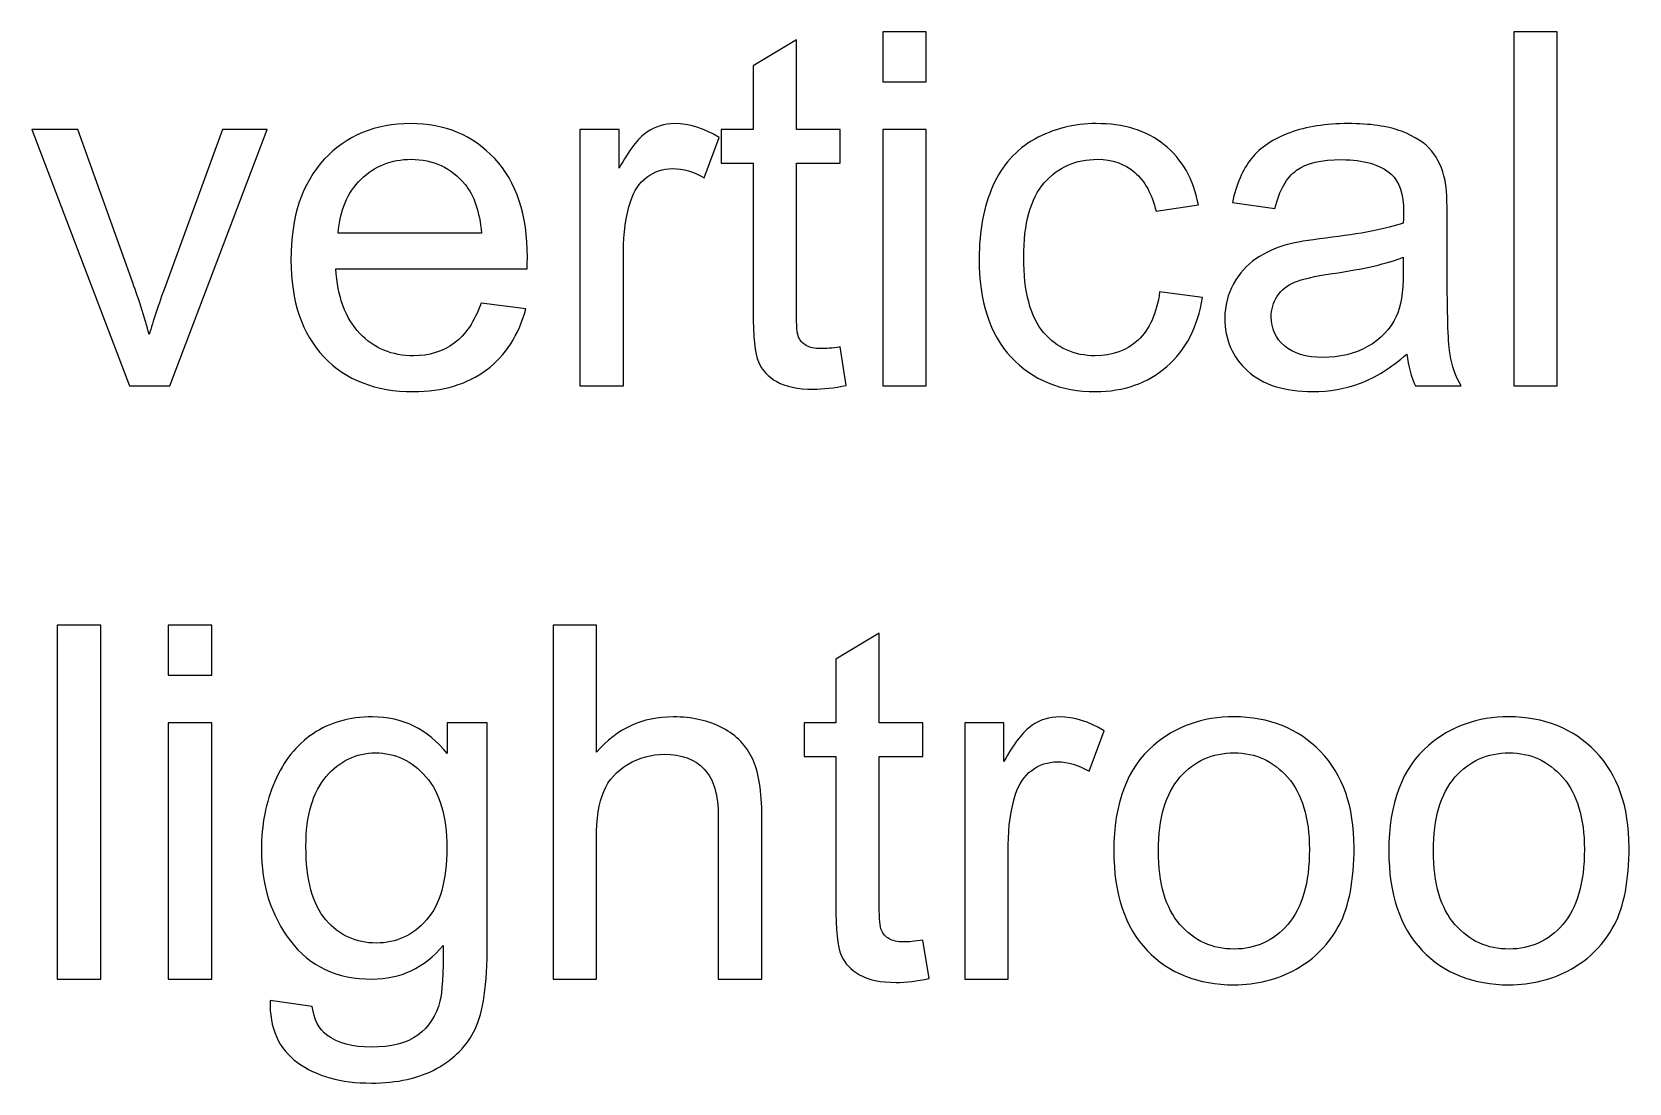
# Model space of a CAD drawing. Header units: centimetres. Extents: x -233 to -82, y 123 to 153.
# Drawn here: x -169.553 to -168.413, y 145.675 to 146.425 of the extents above; entities that cross this region are included whole.
import ezdxf

# ---------------------------------------------------------------- set-up
doc = ezdxf.new("R2010")
doc.units = ezdxf.units.CM
doc.header["$MEASUREMENT"] = 0
doc.layers.add('layer 1', color=7, linetype='Continuous')

msp = doc.modelspace()

# ---------------------------------------------------------------- linework, layer by layer
at = {"layer": 'layer 1'}
for points, knots in [([(-168.976, 146.20031), (-168.976, 146.20031), (-168.9716, 146.17291), (-168.9716, 146.17291), (-168.9716, 146.17291), (-168.9803, 146.17111), (-168.9881, 146.17021), (-168.995, 146.17021), (-168.995, 146.17021), (-169.0063, 146.17021), (-169.015, 146.17201), (-169.0212, 146.17561), (-169.0212, 146.17561), (-169.0274, 146.17911), (-169.0318, 146.18381), (-169.0343, 146.18961), (-169.0343, 146.18961), (-169.0368, 146.19541), (-169.0381, 146.20761), (-169.0381, 146.22621), (-169.0381, 146.22621), (-169.0381, 146.22621), (-169.0381, 146.33141), (-169.0381, 146.33141), (-169.0381, 146.33141), (-169.0381, 146.33141), (-169.0608, 146.33141), (-169.0608, 146.33141), (-169.0608, 146.33141), (-169.0608, 146.33141), (-169.0608, 146.35551), (-169.0608, 146.35551), (-169.0608, 146.35551), (-169.0608, 146.35551), (-169.0381, 146.35551), (-169.0381, 146.35551), (-169.0381, 146.35551), (-169.0381, 146.35551), (-169.0381, 146.40081), (-169.0381, 146.40081), (-169.0381, 146.40081), (-169.0381, 146.40081), (-169.0072, 146.41941), (-169.0072, 146.41941), (-169.0072, 146.41941), (-169.0072, 146.41941), (-169.0072, 146.35551), (-169.0072, 146.35551), (-169.0072, 146.35551), (-169.0072, 146.35551), (-168.976, 146.35551), (-168.976, 146.35551), (-168.976, 146.35551), (-168.976, 146.35551), (-168.976, 146.33141), (-168.976, 146.33141), (-168.976, 146.33141), (-168.976, 146.33141), (-169.0072, 146.33141), (-169.0072, 146.33141), (-169.0072, 146.33141), (-169.0072, 146.33141), (-169.0072, 146.22441), (-169.0072, 146.22441), (-169.0072, 146.22441), (-169.0072, 146.21561), (-169.0067, 146.20991), (-169.0056, 146.20741), (-169.0056, 146.20741), (-169.0045, 146.20491), (-169.0027, 146.20291), (-169.0002, 146.20141), (-169.0002, 146.20141), (-168.9977, 146.19991), (-168.9942, 146.19911), (-168.9897, 146.19911), (-168.9897, 146.19911), (-168.9862, 146.19911), (-168.9817, 146.19951), (-168.976, 146.20031)], [0, 0, 0, 0, 0.047619, 0.047619, 0.047619, 0.047619, 0.0952381, 0.0952381, 0.0952381, 0.0952381, 0.1428571, 0.1428571, 0.1428571, 0.1428571, 0.1904762, 0.1904762, 0.1904762, 0.1904762, 0.2380952, 0.2380952, 0.2380952, 0.2380952, 0.2857143, 0.2857143, 0.2857143, 0.2857143, 0.3333333, 0.3333333, 0.3333333, 0.3333333, 0.3809524, 0.3809524, 0.3809524, 0.3809524, 0.4285714, 0.4285714, 0.4285714, 0.4285714, 0.4761905, 0.4761905, 0.4761905, 0.4761905, 0.5238095, 0.5238095, 0.5238095, 0.5238095, 0.5714286, 0.5714286, 0.5714286, 0.5714286, 0.6190476, 0.6190476, 0.6190476, 0.6190476, 0.6666667, 0.6666667, 0.6666667, 0.6666667, 0.7142857, 0.7142857, 0.7142857, 0.7142857, 0.7619048, 0.7619048, 0.7619048, 0.7619048, 0.8095238, 0.8095238, 0.8095238, 0.8095238, 0.8571429, 0.8571429, 0.8571429, 0.8571429, 0.9047619, 0.9047619, 0.9047619, 0.9047619, 1, 1, 1, 1]), ([(-168.9456, 146.38951), (-168.9456, 146.38951), (-168.9456, 146.42511), (-168.9456, 146.42511), (-168.9456, 146.42511), (-168.9456, 146.42511), (-168.9146, 146.42511), (-168.9146, 146.42511), (-168.9146, 146.42511), (-168.9146, 146.42511), (-168.9146, 146.38951), (-168.9146, 146.38951), (-168.9146, 146.38951), (-168.9146, 146.38951), (-168.9456, 146.38951), (-168.9456, 146.38951)], [0, 0, 0, 0, 0.2, 0.2, 0.2, 0.2, 0.4, 0.4, 0.4, 0.4, 0.6, 0.6, 0.6, 0.6, 1, 1, 1, 1]), ([(-168.4954, 146.17261), (-168.4954, 146.17261), (-168.4954, 146.42511), (-168.4954, 146.42511), (-168.4954, 146.42511), (-168.4954, 146.42511), (-168.4644, 146.42511), (-168.4644, 146.42511), (-168.4644, 146.42511), (-168.4644, 146.42511), (-168.4644, 146.17261), (-168.4644, 146.17261), (-168.4644, 146.17261), (-168.4644, 146.17261), (-168.4954, 146.17261), (-168.4954, 146.17261)], [0, 0, 0, 0, 0.2, 0.2, 0.2, 0.2, 0.4, 0.4, 0.4, 0.4, 0.6, 0.6, 0.6, 0.6, 1, 1, 1, 1]), ([(-169.2322, 146.23151), (-169.2322, 146.23151), (-169.2002, 146.22751), (-169.2002, 146.22751), (-169.2002, 146.22751), (-169.2053, 146.20881), (-169.2146, 146.19431), (-169.2283, 146.18401), (-169.2283, 146.18401), (-169.242, 146.17371), (-169.2594, 146.16851), (-169.2806, 146.16851), (-169.2806, 146.16851), (-169.3074, 146.16851), (-169.3286, 146.17671), (-169.3443, 146.19321), (-169.3443, 146.19321), (-169.36, 146.20971), (-169.3678, 146.23281), (-169.3678, 146.26251), (-169.3678, 146.26251), (-169.3678, 146.29331), (-169.3599, 146.31721), (-169.344, 146.33421), (-169.344, 146.33421), (-169.3281, 146.35121), (-169.3076, 146.35971), (-169.2823, 146.35971), (-169.2823, 146.35971), (-169.2579, 146.35971), (-169.2379, 146.35141), (-169.2224, 146.33471), (-169.2224, 146.33471), (-169.2069, 146.31801), (-169.1991, 146.29461), (-169.1991, 146.26441), (-169.1991, 146.26441), (-169.1991, 146.26261), (-169.1992, 146.25981), (-169.1993, 146.25611), (-169.1993, 146.25611), (-169.1993, 146.25611), (-169.3357, 146.25611), (-169.3357, 146.25611), (-169.3357, 146.25611), (-169.3346, 146.23601), (-169.3289, 146.22071), (-169.3187, 146.21001), (-169.3187, 146.21001), (-169.3085, 146.19931), (-169.2957, 146.19401), (-169.2804, 146.19401), (-169.2804, 146.19401), (-169.2691, 146.19401), (-169.2594, 146.19701), (-169.2513, 146.20301), (-169.2513, 146.20301), (-169.2433, 146.20891), (-169.2369, 146.21841), (-169.2322, 146.23151)], [0, 0, 0, 0, 0.0625, 0.0625, 0.0625, 0.0625, 0.125, 0.125, 0.125, 0.125, 0.1875, 0.1875, 0.1875, 0.1875, 0.25, 0.25, 0.25, 0.25, 0.3125, 0.3125, 0.3125, 0.3125, 0.375, 0.375, 0.375, 0.375, 0.4375, 0.4375, 0.4375, 0.4375, 0.5, 0.5, 0.5, 0.5, 0.5625, 0.5625, 0.5625, 0.5625, 0.625, 0.625, 0.625, 0.625, 0.6875, 0.6875, 0.6875, 0.6875, 0.75, 0.75, 0.75, 0.75, 0.8125, 0.8125, 0.8125, 0.8125, 0.875, 0.875, 0.875, 0.875, 1, 1, 1, 1]), ([(-169.1616, 146.17261), (-169.1616, 146.17261), (-169.1616, 146.35551), (-169.1616, 146.35551), (-169.1616, 146.35551), (-169.1616, 146.35551), (-169.1337, 146.35551), (-169.1337, 146.35551), (-169.1337, 146.35551), (-169.1337, 146.35551), (-169.1337, 146.32781), (-169.1337, 146.32781), (-169.1337, 146.32781), (-169.1266, 146.34081), (-169.12, 146.34941), (-169.1139, 146.35351), (-169.1139, 146.35351), (-169.1079, 146.35761), (-169.1013, 146.35971), (-169.0941, 146.35971), (-169.0941, 146.35971), (-169.0836, 146.35971), (-169.073, 146.35641), (-169.0622, 146.34971), (-169.0622, 146.34971), (-169.0622, 146.34971), (-169.0729, 146.32091), (-169.0729, 146.32091), (-169.0729, 146.32091), (-169.0804, 146.32541), (-169.088, 146.32761), (-169.0956, 146.32761), (-169.0956, 146.32761), (-169.1024, 146.32761), (-169.1085, 146.32561), (-169.1139, 146.32151), (-169.1139, 146.32151), (-169.1193, 146.31741), (-169.1231, 146.31181), (-169.1254, 146.30451), (-169.1254, 146.30451), (-169.1289, 146.29351), (-169.1306, 146.28151), (-169.1306, 146.26841), (-169.1306, 146.26841), (-169.1306, 146.26841), (-169.1306, 146.17261), (-169.1306, 146.17261), (-169.1306, 146.17261), (-169.1306, 146.17261), (-169.1616, 146.17261), (-169.1616, 146.17261)], [0, 0, 0, 0, 0.0714286, 0.0714286, 0.0714286, 0.0714286, 0.1428571, 0.1428571, 0.1428571, 0.1428571, 0.2142857, 0.2142857, 0.2142857, 0.2142857, 0.2857143, 0.2857143, 0.2857143, 0.2857143, 0.3571429, 0.3571429, 0.3571429, 0.3571429, 0.4285714, 0.4285714, 0.4285714, 0.4285714, 0.5, 0.5, 0.5, 0.5, 0.5714286, 0.5714286, 0.5714286, 0.5714286, 0.6428571, 0.6428571, 0.6428571, 0.6428571, 0.7142857, 0.7142857, 0.7142857, 0.7142857, 0.7857143, 0.7857143, 0.7857143, 0.7857143, 0.8571429, 0.8571429, 0.8571429, 0.8571429, 1, 1, 1, 1]), ([(-168.748, 146.23961), (-168.748, 146.23961), (-168.7175, 146.23561), (-168.7175, 146.23561), (-168.7175, 146.23561), (-168.7208, 146.21461), (-168.7293, 146.19821), (-168.743, 146.18631), (-168.743, 146.18631), (-168.7567, 146.17441), (-168.7736, 146.16851), (-168.7936, 146.16851), (-168.7936, 146.16851), (-168.8187, 146.16851), (-168.8388, 146.17671), (-168.854, 146.19311), (-168.854, 146.19311), (-168.8692, 146.20941), (-168.8768, 146.23291), (-168.8768, 146.26341), (-168.8768, 146.26341), (-168.8768, 146.28311), (-168.8735, 146.30041), (-168.867, 146.31521), (-168.867, 146.31521), (-168.8605, 146.33001), (-168.8505, 146.34111), (-168.8371, 146.34861), (-168.8371, 146.34861), (-168.8237, 146.35601), (-168.8091, 146.35971), (-168.7934, 146.35971), (-168.7934, 146.35971), (-168.7735, 146.35971), (-168.7573, 146.35471), (-168.7447, 146.34461), (-168.7447, 146.34461), (-168.7321, 146.33451), (-168.724, 146.32031), (-168.7204, 146.30181), (-168.7204, 146.30181), (-168.7204, 146.30181), (-168.7506, 146.29711), (-168.7506, 146.29711), (-168.7506, 146.29711), (-168.7535, 146.30941), (-168.7585, 146.31871), (-168.7658, 146.32491), (-168.7658, 146.32491), (-168.7731, 146.33111), (-168.7819, 146.33421), (-168.7922, 146.33421), (-168.7922, 146.33421), (-168.8079, 146.33421), (-168.8206, 146.32861), (-168.8303, 146.31741), (-168.8303, 146.31741), (-168.8401, 146.30621), (-168.845, 146.28851), (-168.845, 146.26421), (-168.845, 146.26421), (-168.845, 146.23971), (-168.8403, 146.22181), (-168.8308, 146.21071), (-168.8308, 146.21071), (-168.8214, 146.19961), (-168.8091, 146.19401), (-168.794, 146.19401), (-168.794, 146.19401), (-168.7818, 146.19401), (-168.7716, 146.19771), (-168.7634, 146.20521), (-168.7634, 146.20521), (-168.7553, 146.21271), (-168.7501, 146.22411), (-168.748, 146.23961)], [0, 0, 0, 0, 0.05, 0.05, 0.05, 0.05, 0.1, 0.1, 0.1, 0.1, 0.15, 0.15, 0.15, 0.15, 0.2, 0.2, 0.2, 0.2, 0.25, 0.25, 0.25, 0.25, 0.3, 0.3, 0.3, 0.3, 0.35, 0.35, 0.35, 0.35, 0.4, 0.4, 0.4, 0.4, 0.45, 0.45, 0.45, 0.45, 0.5, 0.5, 0.5, 0.5, 0.55, 0.55, 0.55, 0.55, 0.6, 0.6, 0.6, 0.6, 0.65, 0.65, 0.65, 0.65, 0.7, 0.7, 0.7, 0.7, 0.75, 0.75, 0.75, 0.75, 0.8, 0.8, 0.8, 0.8, 0.85, 0.85, 0.85, 0.85, 0.9, 0.9, 0.9, 0.9, 1, 1, 1, 1]), ([(-168.5716, 146.19521), (-168.5831, 146.18541), (-168.5941, 146.17851), (-168.6047, 146.17451), (-168.6047, 146.17451), (-168.6154, 146.17051), (-168.6268, 146.16851), (-168.6389, 146.16851), (-168.6389, 146.16851), (-168.659, 146.16851), (-168.6745, 146.17341), (-168.6853, 146.18321), (-168.6853, 146.18321), (-168.6961, 146.19301), (-168.7015, 146.20551), (-168.7015, 146.22081), (-168.7015, 146.22081), (-168.7015, 146.22981), (-168.6994, 146.23801), (-168.6953, 146.24541), (-168.6953, 146.24541), (-168.6912, 146.25281), (-168.6859, 146.25871), (-168.6793, 146.26321), (-168.6793, 146.26321), (-168.6727, 146.26771), (-168.6653, 146.27111), (-168.657, 146.27341), (-168.657, 146.27341), (-168.6509, 146.27501), (-168.6418, 146.27651), (-168.6295, 146.27801), (-168.6295, 146.27801), (-168.6044, 146.28101), (-168.586, 146.28461), (-168.5742, 146.28871), (-168.5742, 146.28871), (-168.5741, 146.29301), (-168.574, 146.29571), (-168.574, 146.29681), (-168.574, 146.29681), (-168.574, 146.30941), (-168.5769, 146.31831), (-168.5828, 146.32351), (-168.5828, 146.32351), (-168.5907, 146.33051), (-168.6025, 146.33401), (-168.6181, 146.33401), (-168.6181, 146.33401), (-168.6327, 146.33401), (-168.6435, 146.33151), (-168.6504, 146.32641), (-168.6504, 146.32641), (-168.6573, 146.32131), (-168.6625, 146.31221), (-168.6658, 146.29921), (-168.6658, 146.29921), (-168.6658, 146.29921), (-168.6961, 146.30331), (-168.6961, 146.30331), (-168.6961, 146.30331), (-168.6934, 146.31631), (-168.6888, 146.32681), (-168.6825, 146.33481), (-168.6825, 146.33481), (-168.6762, 146.34271), (-168.667, 146.34891), (-168.6551, 146.35321), (-168.6551, 146.35321), (-168.6432, 146.35751), (-168.6293, 146.35971), (-168.6136, 146.35971), (-168.6136, 146.35971), (-168.598, 146.35971), (-168.5853, 146.35791), (-168.5755, 146.35421), (-168.5755, 146.35421), (-168.5658, 146.35051), (-168.5586, 146.34581), (-168.554, 146.34031), (-168.554, 146.34031), (-168.5494, 146.33471), (-168.5462, 146.32771), (-168.5444, 146.31921), (-168.5444, 146.31921), (-168.5433, 146.31391), (-168.5428, 146.30441), (-168.5428, 146.29061), (-168.5428, 146.29061), (-168.5428, 146.29061), (-168.5428, 146.24931), (-168.5428, 146.24931), (-168.5428, 146.24931), (-168.5428, 146.22041), (-168.5421, 146.20221), (-168.5408, 146.19461), (-168.5408, 146.19461), (-168.5395, 146.18691), (-168.5369, 146.17961), (-168.533, 146.17261), (-168.533, 146.17261), (-168.533, 146.17261), (-168.5654, 146.17261), (-168.5654, 146.17261), (-168.5654, 146.17261), (-168.5686, 146.17901), (-168.5707, 146.18651), (-168.5716, 146.19521)], [0, 0, 0, 0, 0.0357143, 0.0357143, 0.0357143, 0.0357143, 0.0714286, 0.0714286, 0.0714286, 0.0714286, 0.1071429, 0.1071429, 0.1071429, 0.1071429, 0.1428571, 0.1428571, 0.1428571, 0.1428571, 0.1785714, 0.1785714, 0.1785714, 0.1785714, 0.2142857, 0.2142857, 0.2142857, 0.2142857, 0.25, 0.25, 0.25, 0.25, 0.2857143, 0.2857143, 0.2857143, 0.2857143, 0.3214286, 0.3214286, 0.3214286, 0.3214286, 0.3571429, 0.3571429, 0.3571429, 0.3571429, 0.3928571, 0.3928571, 0.3928571, 0.3928571, 0.4285714, 0.4285714, 0.4285714, 0.4285714, 0.4642857, 0.4642857, 0.4642857, 0.4642857, 0.5, 0.5, 0.5, 0.5, 0.5357143, 0.5357143, 0.5357143, 0.5357143, 0.5714286, 0.5714286, 0.5714286, 0.5714286, 0.6071429, 0.6071429, 0.6071429, 0.6071429, 0.6428571, 0.6428571, 0.6428571, 0.6428571, 0.6785714, 0.6785714, 0.6785714, 0.6785714, 0.7142857, 0.7142857, 0.7142857, 0.7142857, 0.75, 0.75, 0.75, 0.75, 0.7857143, 0.7857143, 0.7857143, 0.7857143, 0.8214286, 0.8214286, 0.8214286, 0.8214286, 0.8571429, 0.8571429, 0.8571429, 0.8571429, 0.8928571, 0.8928571, 0.8928571, 0.8928571, 0.9285714, 0.9285714, 0.9285714, 0.9285714, 1, 1, 1, 1]), ([(-169.483, 146.17261), (-169.483, 146.17261), (-169.5526, 146.35551), (-169.5526, 146.35551), (-169.5526, 146.35551), (-169.5526, 146.35551), (-169.5199, 146.35551), (-169.5199, 146.35551), (-169.5199, 146.35551), (-169.5199, 146.35551), (-169.4806, 146.24601), (-169.4806, 146.24601), (-169.4806, 146.24601), (-169.4763, 146.23411), (-169.4724, 146.22181), (-169.4689, 146.20911), (-169.4689, 146.20911), (-169.4662, 146.21881), (-169.4623, 146.23041), (-169.4574, 146.24391), (-169.4574, 146.24391), (-169.4574, 146.24391), (-169.4167, 146.35551), (-169.4167, 146.35551), (-169.4167, 146.35551), (-169.4167, 146.35551), (-169.3848, 146.35551), (-169.3848, 146.35551), (-169.3848, 146.35551), (-169.3848, 146.35551), (-169.4541, 146.17261), (-169.4541, 146.17261), (-169.4541, 146.17261), (-169.4541, 146.17261), (-169.483, 146.17261), (-169.483, 146.17261)], [0, 0, 0, 0, 0.1, 0.1, 0.1, 0.1, 0.2, 0.2, 0.2, 0.2, 0.3, 0.3, 0.3, 0.3, 0.4, 0.4, 0.4, 0.4, 0.5, 0.5, 0.5, 0.5, 0.6, 0.6, 0.6, 0.6, 0.7, 0.7, 0.7, 0.7, 0.8, 0.8, 0.8, 0.8, 1, 1, 1, 1]), ([(-168.9456, 146.17261), (-168.9456, 146.17261), (-168.9456, 146.35551), (-168.9456, 146.35551), (-168.9456, 146.35551), (-168.9456, 146.35551), (-168.9146, 146.35551), (-168.9146, 146.35551), (-168.9146, 146.35551), (-168.9146, 146.35551), (-168.9146, 146.17261), (-168.9146, 146.17261), (-168.9146, 146.17261), (-168.9146, 146.17261), (-168.9456, 146.17261), (-168.9456, 146.17261)], [0, 0, 0, 0, 0.2, 0.2, 0.2, 0.2, 0.4, 0.4, 0.4, 0.4, 0.6, 0.6, 0.6, 0.6, 1, 1, 1, 1]), ([(-169.334, 146.28161), (-169.334, 146.28161), (-169.2319, 146.28161), (-169.2319, 146.28161), (-169.2319, 146.28161), (-169.2332, 146.29701), (-169.2371, 146.30861), (-169.2436, 146.31631), (-169.2436, 146.31631), (-169.2535, 146.32821), (-169.2663, 146.33421), (-169.282, 146.33421), (-169.282, 146.33421), (-169.2963, 146.33421), (-169.3082, 146.32941), (-169.3179, 146.31991), (-169.3179, 146.31991), (-169.3276, 146.31041), (-169.333, 146.29761), (-169.334, 146.28161)], [0, 0, 0, 0, 0.1666667, 0.1666667, 0.1666667, 0.1666667, 0.3333333, 0.3333333, 0.3333333, 0.3333333, 0.5, 0.5, 0.5, 0.5, 0.6666667, 0.6666667, 0.6666667, 0.6666667, 1, 1, 1, 1]), ([(-168.5742, 146.26441), (-168.5854, 146.25981), (-168.6023, 146.25591), (-168.6248, 146.25271), (-168.6248, 146.25271), (-168.6375, 146.25081), (-168.6465, 146.24881), (-168.6518, 146.24651), (-168.6518, 146.24651), (-168.6571, 146.24421), (-168.6612, 146.24091), (-168.6641, 146.23651), (-168.6641, 146.23651), (-168.667, 146.23201), (-168.6684, 146.22711), (-168.6684, 146.22171), (-168.6684, 146.22171), (-168.6684, 146.21341), (-168.6653, 146.20661), (-168.659, 146.20111), (-168.659, 146.20111), (-168.6527, 146.19561), (-168.6436, 146.19281), (-168.6315, 146.19281), (-168.6315, 146.19281), (-168.6196, 146.19281), (-168.6089, 146.19541), (-168.5996, 146.20061), (-168.5996, 146.20061), (-168.5903, 146.20581), (-168.5835, 146.21291), (-168.5792, 146.22201), (-168.5792, 146.22201), (-168.5759, 146.22901), (-168.5742, 146.23931), (-168.5742, 146.25301), (-168.5742, 146.25301), (-168.5742, 146.25301), (-168.5742, 146.26441), (-168.5742, 146.26441)], [0, 0, 0, 0, 0.0909091, 0.0909091, 0.0909091, 0.0909091, 0.1818182, 0.1818182, 0.1818182, 0.1818182, 0.2727273, 0.2727273, 0.2727273, 0.2727273, 0.3636364, 0.3636364, 0.3636364, 0.3636364, 0.4545455, 0.4545455, 0.4545455, 0.4545455, 0.5454545, 0.5454545, 0.5454545, 0.5454545, 0.6363636, 0.6363636, 0.6363636, 0.6363636, 0.7272727, 0.7272727, 0.7272727, 0.7272727, 0.8181818, 0.8181818, 0.8181818, 0.8181818, 1, 1, 1, 1]), ([(-169.5345, 145.74928), (-169.5345, 145.74928), (-169.5345, 146.00178), (-169.5345, 146.00178), (-169.5345, 146.00178), (-169.5345, 146.00178), (-169.5035, 146.00178), (-169.5035, 146.00178), (-169.5035, 146.00178), (-169.5035, 146.00178), (-169.5035, 145.74928), (-169.5035, 145.74928), (-169.5035, 145.74928), (-169.5035, 145.74928), (-169.5345, 145.74928), (-169.5345, 145.74928)], [0, 0, 0, 0, 0.2, 0.2, 0.2, 0.2, 0.4, 0.4, 0.4, 0.4, 0.6, 0.6, 0.6, 0.6, 1, 1, 1, 1]), ([(-169.4553, 145.96618), (-169.4553, 145.96618), (-169.4553, 146.00178), (-169.4553, 146.00178), (-169.4553, 146.00178), (-169.4553, 146.00178), (-169.4243, 146.00178), (-169.4243, 146.00178), (-169.4243, 146.00178), (-169.4243, 146.00178), (-169.4243, 145.96618), (-169.4243, 145.96618), (-169.4243, 145.96618), (-169.4243, 145.96618), (-169.4553, 145.96618), (-169.4553, 145.96618)], [0, 0, 0, 0, 0.2, 0.2, 0.2, 0.2, 0.4, 0.4, 0.4, 0.4, 0.6, 0.6, 0.6, 0.6, 1, 1, 1, 1]), ([(-169.1808, 145.74928), (-169.1808, 145.74928), (-169.1808, 146.00178), (-169.1808, 146.00178), (-169.1808, 146.00178), (-169.1808, 146.00178), (-169.1498, 146.00178), (-169.1498, 146.00178), (-169.1498, 146.00178), (-169.1498, 146.00178), (-169.1498, 145.91118), (-169.1498, 145.91118), (-169.1498, 145.91118), (-169.1353, 145.92798), (-169.1171, 145.93638), (-169.0951, 145.93638), (-169.0951, 145.93638), (-169.0815, 145.93638), (-169.0697, 145.93368), (-169.0597, 145.92838), (-169.0597, 145.92838), (-169.0498, 145.92298), (-169.0426, 145.91558), (-169.0383, 145.90618), (-169.0383, 145.90618), (-169.034, 145.89678), (-169.0318, 145.88308), (-169.0318, 145.86518), (-169.0318, 145.86518), (-169.0318, 145.86518), (-169.0318, 145.74928), (-169.0318, 145.74928), (-169.0318, 145.74928), (-169.0318, 145.74928), (-169.0629, 145.74928), (-169.0629, 145.74928), (-169.0629, 145.74928), (-169.0629, 145.74928), (-169.0629, 145.86518), (-169.0629, 145.86518), (-169.0629, 145.86518), (-169.0629, 145.88068), (-169.0662, 145.89198), (-169.0729, 145.89908), (-169.0729, 145.89908), (-169.0796, 145.90618), (-169.0891, 145.90968), (-169.1014, 145.90968), (-169.1014, 145.90968), (-169.1106, 145.90968), (-169.1192, 145.90728), (-169.1273, 145.90258), (-169.1273, 145.90258), (-169.1354, 145.89778), (-169.1412, 145.89128), (-169.1446, 145.88318), (-169.1446, 145.88318), (-169.1481, 145.87498), (-169.1498, 145.86368), (-169.1498, 145.84938), (-169.1498, 145.84938), (-169.1498, 145.84938), (-169.1498, 145.74928), (-169.1498, 145.74928), (-169.1498, 145.74928), (-169.1498, 145.74928), (-169.1808, 145.74928), (-169.1808, 145.74928)], [0, 0, 0, 0, 0.0555556, 0.0555556, 0.0555556, 0.0555556, 0.1111111, 0.1111111, 0.1111111, 0.1111111, 0.1666667, 0.1666667, 0.1666667, 0.1666667, 0.2222222, 0.2222222, 0.2222222, 0.2222222, 0.2777778, 0.2777778, 0.2777778, 0.2777778, 0.3333333, 0.3333333, 0.3333333, 0.3333333, 0.3888889, 0.3888889, 0.3888889, 0.3888889, 0.4444444, 0.4444444, 0.4444444, 0.4444444, 0.5, 0.5, 0.5, 0.5, 0.5555556, 0.5555556, 0.5555556, 0.5555556, 0.6111111, 0.6111111, 0.6111111, 0.6111111, 0.6666667, 0.6666667, 0.6666667, 0.6666667, 0.7222222, 0.7222222, 0.7222222, 0.7222222, 0.7777778, 0.7777778, 0.7777778, 0.7777778, 0.8333333, 0.8333333, 0.8333333, 0.8333333, 0.8888889, 0.8888889, 0.8888889, 0.8888889, 1, 1, 1, 1]), ([(-168.9169, 145.77698), (-168.9169, 145.77698), (-168.9125, 145.74958), (-168.9125, 145.74958), (-168.9125, 145.74958), (-168.9212, 145.74778), (-168.929, 145.74688), (-168.9359, 145.74688), (-168.9359, 145.74688), (-168.9472, 145.74688), (-168.9559, 145.74868), (-168.9621, 145.75228), (-168.9621, 145.75228), (-168.9683, 145.75578), (-168.9727, 145.76048), (-168.9752, 145.76628), (-168.9752, 145.76628), (-168.9777, 145.77208), (-168.979, 145.78428), (-168.979, 145.80288), (-168.979, 145.80288), (-168.979, 145.80288), (-168.979, 145.90808), (-168.979, 145.90808), (-168.979, 145.90808), (-168.979, 145.90808), (-169.0017, 145.90808), (-169.0017, 145.90808), (-169.0017, 145.90808), (-169.0017, 145.90808), (-169.0017, 145.93218), (-169.0017, 145.93218), (-169.0017, 145.93218), (-169.0017, 145.93218), (-168.979, 145.93218), (-168.979, 145.93218), (-168.979, 145.93218), (-168.979, 145.93218), (-168.979, 145.97748), (-168.979, 145.97748), (-168.979, 145.97748), (-168.979, 145.97748), (-168.9481, 145.99608), (-168.9481, 145.99608), (-168.9481, 145.99608), (-168.9481, 145.99608), (-168.9481, 145.93218), (-168.9481, 145.93218), (-168.9481, 145.93218), (-168.9481, 145.93218), (-168.9169, 145.93218), (-168.9169, 145.93218), (-168.9169, 145.93218), (-168.9169, 145.93218), (-168.9169, 145.90808), (-168.9169, 145.90808), (-168.9169, 145.90808), (-168.9169, 145.90808), (-168.9481, 145.90808), (-168.9481, 145.90808), (-168.9481, 145.90808), (-168.9481, 145.90808), (-168.9481, 145.80108), (-168.9481, 145.80108), (-168.9481, 145.80108), (-168.9481, 145.79228), (-168.9476, 145.78658), (-168.9465, 145.78408), (-168.9465, 145.78408), (-168.9454, 145.78158), (-168.9436, 145.77958), (-168.9411, 145.77808), (-168.9411, 145.77808), (-168.9386, 145.77658), (-168.9351, 145.77578), (-168.9306, 145.77578), (-168.9306, 145.77578), (-168.9271, 145.77578), (-168.9226, 145.77618), (-168.9169, 145.77698)], [0, 0, 0, 0, 0.047619, 0.047619, 0.047619, 0.047619, 0.0952381, 0.0952381, 0.0952381, 0.0952381, 0.1428571, 0.1428571, 0.1428571, 0.1428571, 0.1904762, 0.1904762, 0.1904762, 0.1904762, 0.2380952, 0.2380952, 0.2380952, 0.2380952, 0.2857143, 0.2857143, 0.2857143, 0.2857143, 0.3333333, 0.3333333, 0.3333333, 0.3333333, 0.3809524, 0.3809524, 0.3809524, 0.3809524, 0.4285714, 0.4285714, 0.4285714, 0.4285714, 0.4761905, 0.4761905, 0.4761905, 0.4761905, 0.5238095, 0.5238095, 0.5238095, 0.5238095, 0.5714286, 0.5714286, 0.5714286, 0.5714286, 0.6190476, 0.6190476, 0.6190476, 0.6190476, 0.6666667, 0.6666667, 0.6666667, 0.6666667, 0.7142857, 0.7142857, 0.7142857, 0.7142857, 0.7619048, 0.7619048, 0.7619048, 0.7619048, 0.8095238, 0.8095238, 0.8095238, 0.8095238, 0.8571429, 0.8571429, 0.8571429, 0.8571429, 0.9047619, 0.9047619, 0.9047619, 0.9047619, 1, 1, 1, 1]), ([(-169.3827, 145.73408), (-169.3827, 145.73408), (-169.3526, 145.72968), (-169.3526, 145.72968), (-169.3526, 145.72968), (-169.3513, 145.72038), (-169.3478, 145.71358), (-169.3421, 145.70928), (-169.3421, 145.70928), (-169.3344, 145.70358), (-169.3239, 145.70068), (-169.3106, 145.70068), (-169.3106, 145.70068), (-169.2962, 145.70068), (-169.2851, 145.70358), (-169.2773, 145.70928), (-169.2773, 145.70928), (-169.2695, 145.71498), (-169.2642, 145.72308), (-169.2615, 145.73348), (-169.2615, 145.73348), (-169.2599, 145.73978), (-169.2591, 145.75298), (-169.2592, 145.77318), (-169.2592, 145.77318), (-169.2727, 145.75728), (-169.2896, 145.74928), (-169.3099, 145.74928), (-169.3099, 145.74928), (-169.335, 145.74928), (-169.3545, 145.75838), (-169.3682, 145.77648), (-169.3682, 145.77648), (-169.382, 145.79458), (-169.3889, 145.81638), (-169.3889, 145.84178), (-169.3889, 145.84178), (-169.3889, 145.85928), (-169.3857, 145.87538), (-169.3794, 145.89018), (-169.3794, 145.89018), (-169.3731, 145.90488), (-169.364, 145.91628), (-169.352, 145.92438), (-169.352, 145.92438), (-169.34, 145.93238), (-169.3259, 145.93638), (-169.3097, 145.93638), (-169.3097, 145.93638), (-169.2881, 145.93638), (-169.2703, 145.92768), (-169.2563, 145.91018), (-169.2563, 145.91018), (-169.2563, 145.91018), (-169.2563, 145.93218), (-169.2563, 145.93218), (-169.2563, 145.93218), (-169.2563, 145.93218), (-169.2277, 145.93218), (-169.2277, 145.93218), (-169.2277, 145.93218), (-169.2277, 145.93218), (-169.2277, 145.77408), (-169.2277, 145.77408), (-169.2277, 145.77408), (-169.2277, 145.74558), (-169.2306, 145.72538), (-169.2364, 145.71348), (-169.2364, 145.71348), (-169.2422, 145.70158), (-169.2514, 145.69228), (-169.2639, 145.68538), (-169.2639, 145.68538), (-169.2765, 145.67848), (-169.292, 145.67508), (-169.3104, 145.67508), (-169.3104, 145.67508), (-169.3322, 145.67508), (-169.3498, 145.67998), (-169.3632, 145.68978), (-169.3632, 145.68978), (-169.3767, 145.69958), (-169.3832, 145.71438), (-169.3827, 145.73408)], [0, 0, 0, 0, 0.0454545, 0.0454545, 0.0454545, 0.0454545, 0.0909091, 0.0909091, 0.0909091, 0.0909091, 0.1363636, 0.1363636, 0.1363636, 0.1363636, 0.1818182, 0.1818182, 0.1818182, 0.1818182, 0.2272727, 0.2272727, 0.2272727, 0.2272727, 0.2727273, 0.2727273, 0.2727273, 0.2727273, 0.3181818, 0.3181818, 0.3181818, 0.3181818, 0.3636364, 0.3636364, 0.3636364, 0.3636364, 0.4090909, 0.4090909, 0.4090909, 0.4090909, 0.4545455, 0.4545455, 0.4545455, 0.4545455, 0.5, 0.5, 0.5, 0.5, 0.5454545, 0.5454545, 0.5454545, 0.5454545, 0.5909091, 0.5909091, 0.5909091, 0.5909091, 0.6363636, 0.6363636, 0.6363636, 0.6363636, 0.6818182, 0.6818182, 0.6818182, 0.6818182, 0.7272727, 0.7272727, 0.7272727, 0.7272727, 0.7727273, 0.7727273, 0.7727273, 0.7727273, 0.8181818, 0.8181818, 0.8181818, 0.8181818, 0.8636364, 0.8636364, 0.8636364, 0.8636364, 0.9090909, 0.9090909, 0.9090909, 0.9090909, 1, 1, 1, 1]), ([(-168.887, 145.74928), (-168.887, 145.74928), (-168.887, 145.93218), (-168.887, 145.93218), (-168.887, 145.93218), (-168.887, 145.93218), (-168.8591, 145.93218), (-168.8591, 145.93218), (-168.8591, 145.93218), (-168.8591, 145.93218), (-168.8591, 145.90448), (-168.8591, 145.90448), (-168.8591, 145.90448), (-168.852, 145.91748), (-168.8454, 145.92608), (-168.8393, 145.93018), (-168.8393, 145.93018), (-168.8333, 145.93428), (-168.8267, 145.93638), (-168.8195, 145.93638), (-168.8195, 145.93638), (-168.809, 145.93638), (-168.7984, 145.93308), (-168.7876, 145.92638), (-168.7876, 145.92638), (-168.7876, 145.92638), (-168.7983, 145.89758), (-168.7983, 145.89758), (-168.7983, 145.89758), (-168.8058, 145.90208), (-168.8134, 145.90428), (-168.821, 145.90428), (-168.821, 145.90428), (-168.8278, 145.90428), (-168.8339, 145.90228), (-168.8393, 145.89818), (-168.8393, 145.89818), (-168.8447, 145.89408), (-168.8485, 145.88848), (-168.8508, 145.88118), (-168.8508, 145.88118), (-168.8543, 145.87018), (-168.856, 145.85818), (-168.856, 145.84508), (-168.856, 145.84508), (-168.856, 145.84508), (-168.856, 145.74928), (-168.856, 145.74928), (-168.856, 145.74928), (-168.856, 145.74928), (-168.887, 145.74928), (-168.887, 145.74928)], [0, 0, 0, 0, 0.0714286, 0.0714286, 0.0714286, 0.0714286, 0.1428571, 0.1428571, 0.1428571, 0.1428571, 0.2142857, 0.2142857, 0.2142857, 0.2142857, 0.2857143, 0.2857143, 0.2857143, 0.2857143, 0.3571429, 0.3571429, 0.3571429, 0.3571429, 0.4285714, 0.4285714, 0.4285714, 0.4285714, 0.5, 0.5, 0.5, 0.5, 0.5714286, 0.5714286, 0.5714286, 0.5714286, 0.6428571, 0.6428571, 0.6428571, 0.6428571, 0.7142857, 0.7142857, 0.7142857, 0.7142857, 0.7857143, 0.7857143, 0.7857143, 0.7857143, 0.8571429, 0.8571429, 0.8571429, 0.8571429, 1, 1, 1, 1]), ([(-168.7807, 145.84078), (-168.7807, 145.87468), (-168.7713, 145.89968), (-168.7524, 145.91598), (-168.7524, 145.91598), (-168.7367, 145.92958), (-168.7175, 145.93638), (-168.6949, 145.93638), (-168.6949, 145.93638), (-168.6698, 145.93638), (-168.6492, 145.92818), (-168.6332, 145.91168), (-168.6332, 145.91168), (-168.6173, 145.89518), (-168.6093, 145.87238), (-168.6093, 145.84338), (-168.6093, 145.84338), (-168.6093, 145.81978), (-168.6128, 145.80128), (-168.6199, 145.78778), (-168.6199, 145.78778), (-168.627, 145.77428), (-168.6372, 145.76388), (-168.6507, 145.75638), (-168.6507, 145.75638), (-168.6642, 145.74888), (-168.679, 145.74518), (-168.6949, 145.74518), (-168.6949, 145.74518), (-168.7205, 145.74518), (-168.7412, 145.75338), (-168.757, 145.76978), (-168.757, 145.76978), (-168.7728, 145.78618), (-168.7807, 145.80988), (-168.7807, 145.84078)], [0, 0, 0, 0, 0.1, 0.1, 0.1, 0.1, 0.2, 0.2, 0.2, 0.2, 0.3, 0.3, 0.3, 0.3, 0.4, 0.4, 0.4, 0.4, 0.5, 0.5, 0.5, 0.5, 0.6, 0.6, 0.6, 0.6, 0.7, 0.7, 0.7, 0.7, 0.8, 0.8, 0.8, 0.8, 1, 1, 1, 1]), ([(-168.5845, 145.84078), (-168.5845, 145.87468), (-168.5751, 145.89968), (-168.5562, 145.91598), (-168.5562, 145.91598), (-168.5405, 145.92958), (-168.5213, 145.93638), (-168.4987, 145.93638), (-168.4987, 145.93638), (-168.4736, 145.93638), (-168.453, 145.92818), (-168.437, 145.91168), (-168.437, 145.91168), (-168.4211, 145.89518), (-168.4131, 145.87238), (-168.4131, 145.84338), (-168.4131, 145.84338), (-168.4131, 145.81978), (-168.4166, 145.80128), (-168.4237, 145.78778), (-168.4237, 145.78778), (-168.4308, 145.77428), (-168.441, 145.76388), (-168.4545, 145.75638), (-168.4545, 145.75638), (-168.468, 145.74888), (-168.4828, 145.74518), (-168.4987, 145.74518), (-168.4987, 145.74518), (-168.5243, 145.74518), (-168.545, 145.75338), (-168.5608, 145.76978), (-168.5608, 145.76978), (-168.5766, 145.78618), (-168.5845, 145.80988), (-168.5845, 145.84078)], [0, 0, 0, 0, 0.1, 0.1, 0.1, 0.1, 0.2, 0.2, 0.2, 0.2, 0.3, 0.3, 0.3, 0.3, 0.4, 0.4, 0.4, 0.4, 0.5, 0.5, 0.5, 0.5, 0.6, 0.6, 0.6, 0.6, 0.7, 0.7, 0.7, 0.7, 0.8, 0.8, 0.8, 0.8, 1, 1, 1, 1]), ([(-169.4553, 145.74928), (-169.4553, 145.74928), (-169.4553, 145.93218), (-169.4553, 145.93218), (-169.4553, 145.93218), (-169.4553, 145.93218), (-169.4243, 145.93218), (-169.4243, 145.93218), (-169.4243, 145.93218), (-169.4243, 145.93218), (-169.4243, 145.74928), (-169.4243, 145.74928), (-169.4243, 145.74928), (-169.4243, 145.74928), (-169.4553, 145.74928), (-169.4553, 145.74928)], [0, 0, 0, 0, 0.2, 0.2, 0.2, 0.2, 0.4, 0.4, 0.4, 0.4, 0.6, 0.6, 0.6, 0.6, 1, 1, 1, 1]), ([(-169.3571, 145.84398), (-169.3571, 145.81998), (-169.3523, 145.80248), (-169.3428, 145.79148), (-169.3428, 145.79148), (-169.3333, 145.78048), (-169.3213, 145.77498), (-169.3069, 145.77498), (-169.3069, 145.77498), (-169.2927, 145.77498), (-169.2808, 145.78048), (-169.2711, 145.79148), (-169.2711, 145.79148), (-169.2614, 145.80238), (-169.2566, 145.81958), (-169.2566, 145.84298), (-169.2566, 145.84298), (-169.2566, 145.86538), (-169.2616, 145.88228), (-169.2715, 145.89368), (-169.2715, 145.89368), (-169.2814, 145.90498), (-169.2934, 145.91068), (-169.3075, 145.91068), (-169.3075, 145.91068), (-169.3212, 145.91068), (-169.3329, 145.90508), (-169.3426, 145.89388), (-169.3426, 145.89388), (-169.3523, 145.88268), (-169.3571, 145.86608), (-169.3571, 145.84398)], [0, 0, 0, 0, 0.1111111, 0.1111111, 0.1111111, 0.1111111, 0.2222222, 0.2222222, 0.2222222, 0.2222222, 0.3333333, 0.3333333, 0.3333333, 0.3333333, 0.4444444, 0.4444444, 0.4444444, 0.4444444, 0.5555556, 0.5555556, 0.5555556, 0.5555556, 0.6666667, 0.6666667, 0.6666667, 0.6666667, 0.7777778, 0.7777778, 0.7777778, 0.7777778, 1, 1, 1, 1]), ([(-168.7488, 145.84078), (-168.7488, 145.81728), (-168.7437, 145.79978), (-168.7335, 145.78818), (-168.7335, 145.78818), (-168.7233, 145.77648), (-168.7104, 145.77068), (-168.6949, 145.77068), (-168.6949, 145.77068), (-168.6795, 145.77068), (-168.6667, 145.77658), (-168.6565, 145.78828), (-168.6565, 145.78828), (-168.6463, 145.79998), (-168.6412, 145.81778), (-168.6412, 145.84178), (-168.6412, 145.84178), (-168.6412, 145.86438), (-168.6463, 145.88148), (-168.6566, 145.89318), (-168.6566, 145.89318), (-168.6669, 145.90488), (-168.6796, 145.91068), (-168.6949, 145.91068), (-168.6949, 145.91068), (-168.7104, 145.91068), (-168.7233, 145.90488), (-168.7335, 145.89328), (-168.7335, 145.89328), (-168.7437, 145.88168), (-168.7488, 145.86418), (-168.7488, 145.84078)], [0, 0, 0, 0, 0.1111111, 0.1111111, 0.1111111, 0.1111111, 0.2222222, 0.2222222, 0.2222222, 0.2222222, 0.3333333, 0.3333333, 0.3333333, 0.3333333, 0.4444444, 0.4444444, 0.4444444, 0.4444444, 0.5555556, 0.5555556, 0.5555556, 0.5555556, 0.6666667, 0.6666667, 0.6666667, 0.6666667, 0.7777778, 0.7777778, 0.7777778, 0.7777778, 1, 1, 1, 1]), ([(-168.5526, 145.84078), (-168.5526, 145.81728), (-168.5475, 145.79978), (-168.5373, 145.78818), (-168.5373, 145.78818), (-168.5271, 145.77648), (-168.5142, 145.77068), (-168.4987, 145.77068), (-168.4987, 145.77068), (-168.4833, 145.77068), (-168.4705, 145.77658), (-168.4603, 145.78828), (-168.4603, 145.78828), (-168.4501, 145.79998), (-168.445, 145.81778), (-168.445, 145.84178), (-168.445, 145.84178), (-168.445, 145.86438), (-168.4501, 145.88148), (-168.4604, 145.89318), (-168.4604, 145.89318), (-168.4707, 145.90488), (-168.4834, 145.91068), (-168.4987, 145.91068), (-168.4987, 145.91068), (-168.5142, 145.91068), (-168.5271, 145.90488), (-168.5373, 145.89328), (-168.5373, 145.89328), (-168.5475, 145.88168), (-168.5526, 145.86418), (-168.5526, 145.84078)], [0, 0, 0, 0, 0.1111111, 0.1111111, 0.1111111, 0.1111111, 0.2222222, 0.2222222, 0.2222222, 0.2222222, 0.3333333, 0.3333333, 0.3333333, 0.3333333, 0.4444444, 0.4444444, 0.4444444, 0.4444444, 0.5555556, 0.5555556, 0.5555556, 0.5555556, 0.6666667, 0.6666667, 0.6666667, 0.6666667, 0.7777778, 0.7777778, 0.7777778, 0.7777778, 1, 1, 1, 1])]:
    msp.add_open_spline(points, degree=3, knots=knots, dxfattribs=at)

doc.saveas('drawing.dxf')
